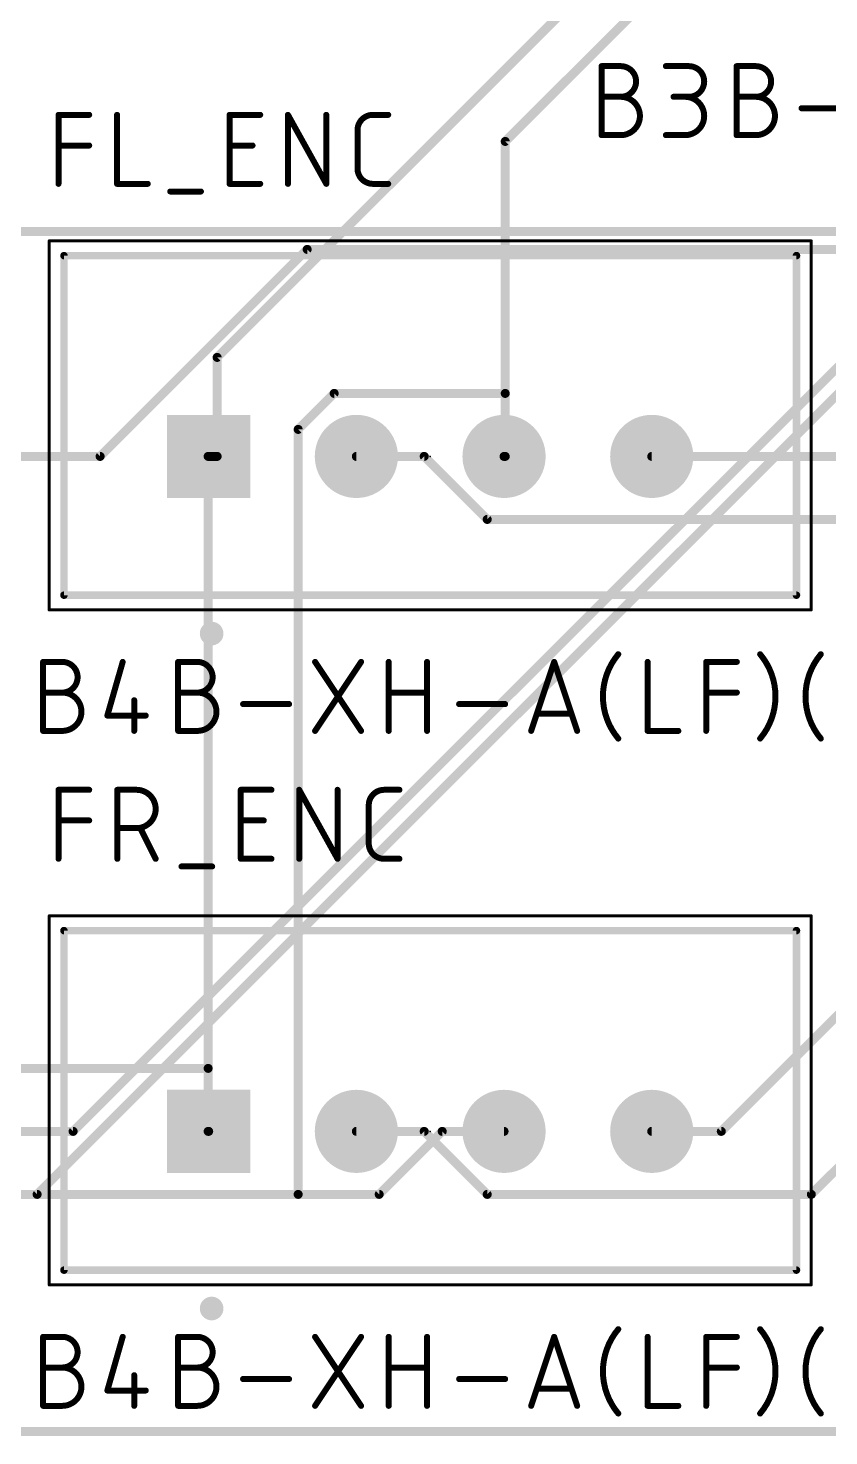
# Model space of a CAD drawing. Extents: x 20.2 to 95.4, y -5.2 to 47.1.
# Drawn here: x 37.64 to 51.2, y -5.16 to 18.68 of the extents above; entities that cross this region are included whole.
import ezdxf

# ---------------------------------------------------------------- set-up
doc = ezdxf.new("R2010")
doc.units = 0
for name, color, linetype in [('1', 12, 'CONTINUOUS'), ('16', 132, 'CONTINUOUS'), ('17', 110, 'CONTINUOUS'), ('20', 31, 'CONTINUOUS'), ('21', 253, 'CONTINUOUS'), ('23', 53, 'CONTINUOUS'), ('25', 253, 'CONTINUOUS'), ('27', 253, 'CONTINUOUS'), ('39', 12, 'CONTINUOUS'), ('51', 253, 'CONTINUOUS')]:
    doc.layers.add(name, color=color, linetype=linetype)

# ---------------------------------------------------------------- blocks, each defined once
blk = doc.blocks.new('SQUAREP')
blk.add_solid([(-0.5, -0.5), (0.5, -0.5), (-0.5, 0.5), (0.5, 0.5)])
blk = doc.blocks.new('ROUNDP')
at = {"const_width": 0.5}
blk.add_lwpolyline([(0, -0.25, 1), (0, 0.25, 1), (0, -0.25)], format="xyb", dxfattribs=at)

msp = doc.modelspace()

# ---------------------------------------------------------------- linework, layer by layer
at = {"layer": '1', "const_width": 0.1524}
for points in [[(65.9892, 15.24), (31.5468, 15.24)], [(42.3672, 14.9352), (38.862, 11.43)], [(63.8556, 14.9352), (42.3672, 14.9352)], [(52.2732, 13.8684), (38.4048, 0)], [(51.816, 12.954), (37.7952, -1.0668)], [(38.862, 11.43), (31.69, 11.43)], [(59.7408, 10.3632), (49.3776, 0)], [(59.8932, 7.9248), (50.9016, -1.0668)], [(38.4048, 0), (31.69, 0)], [(44.3484, 0), (43.2, 0)], [(45.4152, -1.0668), (44.3484, 0)], [(49.3776, 0), (48.2, 0)], [(37.7952, -1.0668), (28.8036, -1.0668)], [(50.9016, -1.0668), (45.4152, -1.0668)]]:
    msp.add_lwpolyline(points, dxfattribs=at)
at = {"layer": '1', "const_width": 0.0762}
for points in [[(42.3672, 14.9733, 1), (42.3672, 14.8971)], [(42.3941, 14.9083, 1), (42.3403, 14.9621)], [(38.8351, 11.4569, 1), (38.8889, 11.4031)], [(38.862, 11.3919, 1), (38.862, 11.4681)], [(38.3779, 0.0269, 1), (38.4317, -0.0269)], [(38.4048, -0.0381, 1), (38.4048, 0.0381)], [(43.2, 0.0381, 1), (43.2, -0.0381)], [(44.3753, 0.0269, 1), (44.3215, -0.0269)], [(44.3484, -0.0381, 1), (44.3484, 0.0381)], [(48.2, 0.0381, 1), (48.2, -0.0381)], [(49.3507, 0.0269, 1), (49.4045, -0.0269)], [(49.3776, -0.0381, 1), (49.3776, 0.0381)], [(37.7683, -1.0399, 1), (37.8221, -1.0937)], [(37.7952, -1.1049, 1), (37.7952, -1.0287)], [(45.4152, -1.0287, 1), (45.4152, -1.1049)], [(45.3883, -1.0937, 1), (45.4421, -1.0399)], [(50.8747, -1.0399, 1), (50.9285, -1.0937)], [(50.9016, -1.1049, 1), (50.9016, -1.0287)]]:
    msp.add_lwpolyline(points, format="xyb", dxfattribs=at)
at = {"layer": '16', "const_width": 0.1524}
for points in [[(48.9204, 21.1836), (40.8432, 13.1064)], [(49.2252, 20.2692), (45.72, 16.764)], [(45.72, 16.764), (45.72, 12.4968)], [(40.8432, 13.1064), (40.8432, 11.43)], [(42.2148, 11.8872), (42.8244, 12.4968)], [(42.8244, 12.4968), (45.72, 12.4968)], [(45.72, 12.4968), (45.72, 11.43)], [(42.2148, -1.0668), (42.2148, 11.8872)], [(40.6908, 11.43), (40.6908, 1.0668)], [(40.6908, 11.43), (40.7, 11.43)], [(40.8432, 11.43), (40.7, 11.43)], [(44.3484, 11.43), (43.2, 11.43)], [(45.4152, 10.3632), (44.3484, 11.43)], [(45.72, 11.43), (45.7, 11.43)], [(58.2168, 11.43), (48.2, 11.43)], [(73.914, 10.3632), (45.4152, 10.3632)], [(40.6908, 1.0668), (26.3652, 1.0668)], [(40.6908, 1.0668), (40.6908, 0)], [(40.6908, 0), (40.7, 0)], [(43.5864, -1.0668), (44.6532, 0)], [(44.6532, 0), (45.7, 0)], [(30.3276, -1.0668), (42.2148, -1.0668)], [(42.2148, -1.0668), (43.5864, -1.0668)]]:
    msp.add_lwpolyline(points, dxfattribs=at)
at = {"layer": '16', "const_width": 0.0762}
for points in [[(45.7581, 16.764, 1), (45.6819, 16.764)], [(45.6931, 16.7909, 1), (45.7469, 16.7371)], [(40.8813, 13.1064, 1), (40.8051, 13.1064)], [(40.8163, 13.1333, 1), (40.8701, 13.0795)], [(42.8244, 12.5349, 1), (42.8244, 12.4587)], [(42.8513, 12.4699, 1), (42.7975, 12.5237)], [(45.7581, 12.4968, 1), (45.6819, 12.4968)], [(45.6819, 12.4968, 1), (45.7581, 12.4968)], [(45.72, 12.4587, 1), (45.72, 12.5349)], [(42.2529, 11.8872, 1), (42.1767, 11.8872)], [(42.1879, 11.9141, 1), (42.2417, 11.8603)], [(40.7289, 11.43, 1), (40.6527, 11.43)], [(40.6908, 11.4681, 1), (40.6908, 11.3919)], [(40.7, 11.4681, 1), (40.7, 11.3919)], [(40.7, 11.3919, 1), (40.7, 11.4681)], [(40.8051, 11.43, 1), (40.8813, 11.43)], [(40.8432, 11.3919, 1), (40.8432, 11.4681)], [(43.2, 11.4681, 1), (43.2, 11.3919)], [(44.3753, 11.4569, 1), (44.3215, 11.4031)], [(44.3484, 11.3919, 1), (44.3484, 11.4681)], [(45.7, 11.4681, 1), (45.7, 11.3919)], [(45.6819, 11.43, 1), (45.7581, 11.43)], [(45.72, 11.3919, 1), (45.72, 11.4681)], [(48.2, 11.4681, 1), (48.2, 11.3919)], [(45.4152, 10.4013, 1), (45.4152, 10.3251)], [(45.3883, 10.3363, 1), (45.4421, 10.3901)], [(40.7289, 1.0668, 1), (40.6527, 1.0668)], [(40.6527, 1.0668, 1), (40.7289, 1.0668)], [(40.6908, 1.0287, 1), (40.6908, 1.1049)], [(40.6908, 0.0381, 1), (40.6908, -0.0381)], [(40.6527, 0, 1), (40.7289, 0)], [(40.7, -0.0381, 1), (40.7, 0.0381)], [(44.6532, 0.0381, 1), (44.6532, -0.0381)], [(44.6801, -0.0269, 1), (44.6263, 0.0269)], [(45.7, -0.0381, 1), (45.7, 0.0381)], [(42.2148, -1.0287, 1), (42.2148, -1.1049)], [(42.1767, -1.0668, 1), (42.2529, -1.0668)], [(42.2148, -1.1049, 1), (42.2148, -1.0287)], [(43.5595, -1.0399, 1), (43.6133, -1.0937)], [(43.5864, -1.1049, 1), (43.5864, -1.0287)]]:
    msp.add_lwpolyline(points, format="xyb", dxfattribs=at)
at = {"layer": '20', "const_width": 0.1524}
msp.add_lwpolyline([(20.32, -5.08), (95.25, -5.08)], dxfattribs=at)
at = {"layer": '21'}
for points, const_width in [([(38.25, 14.8618, 1), (38.25, 14.7982)], 0.0635), ([(38.2818, 14.83, 1), (38.2182, 14.83)], 0.0635), ([(50.6818, 14.83, 1), (50.6183, 14.83)], 0.0635), ([(50.65, 14.7982, 1), (50.65, 14.8618)], 0.0635), ([(38.25, 9.1118, 1), (38.25, 9.0482)], 0.0635), ([(38.2182, 9.08, 1), (38.2818, 9.08)], 0.0635), ([(50.6183, 9.08, 1), (50.6818, 9.08)], 0.0635), ([(50.65, 9.0482, 1), (50.65, 9.1118)], 0.0635), ([(40.75, 8.33, 1), (40.75, 8.53, 1), (40.75, 8.33)], 0.2), ([(38.25, 3.4318, 1), (38.25, 3.3683)], 0.0635), ([(38.2818, 3.4, 1), (38.2182, 3.4)], 0.0635), ([(50.6818, 3.4, 1), (50.6183, 3.4)], 0.0635), ([(50.65, 3.3683, 1), (50.65, 3.4318)], 0.0635), ([(38.25, -2.3182, 1), (38.25, -2.3818)], 0.0635), ([(38.2182, -2.35, 1), (38.2818, -2.35)], 0.0635), ([(50.6183, -2.35, 1), (50.6818, -2.35)], 0.0635), ([(50.65, -2.3818, 1), (50.65, -2.3182)], 0.0635), ([(40.75, -3.1, 1), (40.75, -2.9, 1), (40.75, -3.1)], 0.2)]:
    msp.add_lwpolyline(points, format="xyb", dxfattribs=dict(at, const_width=const_width))
at = {"layer": '21', "const_width": 0.127}
for points in [[(38.25, 14.83), (50.65, 14.83)], [(38.25, 9.08), (38.25, 14.83)], [(50.65, 14.83), (50.65, 9.08)], [(50.65, 9.08), (38.25, 9.08)], [(38.25, 3.4), (50.65, 3.4)], [(38.25, -2.35), (38.25, 3.4)], [(50.65, 3.4), (50.65, -2.35)], [(50.65, -2.35), (38.25, -2.35)]]:
    msp.add_lwpolyline(points, dxfattribs=at)
at = {"layer": '23'}
for p in [(44.45, 11.43), (44.45, 0)]:
    msp.add_point(p, dxfattribs=at)
at = {"layer": '25', "const_width": 0.1016}
for points in [[(38.1578, 16.0458), (38.1578, 17.2142)], [(38.1578, 17.2142), (38.6771, 17.2142)], [(39.1484, 17.2142), (39.1484, 16.0458)], [(41.0534, 16.0458), (41.0534, 17.2142)], [(41.0534, 17.2142), (41.5727, 17.2142)], [(42.0417, 16.0458), (42.0417, 17.2142)], [(42.0417, 17.2142), (42.6909, 16.0458)], [(42.6909, 16.0458), (42.6909, 17.2142)], [(43.4792, 17.2142), (43.7388, 17.2142)], [(43.2195, 16.3054), (43.2195, 16.9546)], [(38.1578, 16.6949), (38.6771, 16.6949)], [(41.0534, 16.6949), (41.4429, 16.6949)], [(39.1484, 16.0458), (39.6677, 16.0458)], [(41.5727, 16.0458), (41.0534, 16.0458)], [(43.7388, 16.0458), (43.4792, 16.0458)], [(40.0493, 15.916), (40.5685, 15.916)], [(38.1578, 4.6158), (38.1578, 5.7842)], [(38.1578, 5.7842), (38.6771, 5.7842)], [(39.1535, 4.6158), (39.1535, 5.7842)], [(39.1535, 5.7842), (39.4781, 5.7842)], [(41.2439, 4.6158), (41.2439, 5.7842)], [(41.2439, 5.7842), (41.7632, 5.7842)], [(42.2322, 4.6158), (42.2322, 5.7842)], [(42.2322, 5.7842), (42.8813, 4.6158)], [(42.8813, 4.6158), (42.8813, 5.7842)], [(43.6697, 5.7842), (43.9293, 5.7842)], [(43.41, 4.8754), (43.41, 5.5246)], [(38.1578, 5.2649), (38.6771, 5.2649)], [(41.2439, 5.2649), (41.6334, 5.2649)], [(39.4781, 5.1351), (39.1535, 5.1351)], [(39.8026, 4.6158), (39.543, 5.1351)], [(40.2398, 4.486), (40.759, 4.486)], [(41.7632, 4.6158), (41.2439, 4.6158)], [(43.9293, 4.6158), (43.6697, 4.6158)]]:
    msp.add_lwpolyline(points, dxfattribs=at)
at = {"layer": '25'}
for points, const_width in [([(38.1832, 17.2142, 1), (38.1324, 17.2142)], 0.0508), ([(38.1578, 17.2396, 1), (38.1578, 17.1888)], 0.0508), ([(38.6771, 17.1888, 1), (38.6771, 17.2396)], 0.0508), ([(39.1738, 17.2142, 1), (39.123, 17.2142)], 0.0508), ([(41.0788, 17.2142, 1), (41.028, 17.2142)], 0.0508), ([(41.0534, 17.2396, 1), (41.0534, 17.1888)], 0.0508), ([(41.5727, 17.1888, 1), (41.5727, 17.2396)], 0.0508), ([(42.0671, 17.2142, 1), (42.0163, 17.2142)], 0.0508), ([(42.0639, 17.2265, 1), (42.0195, 17.2019)], 0.0508), ([(42.7163, 17.2142, 1), (42.6655, 17.2142)], 0.0508), ([(43.4792, 17.2142, 0.4142), (43.2195, 16.9546)], 0.1016), ([(43.4792, 17.2396, 1), (43.4792, 17.1888)], 0.0508), ([(43.4792, 17.1888, 1), (43.4792, 17.2396)], 0.0508), ([(43.7388, 17.1888, 1), (43.7388, 17.2396)], 0.0508), ([(43.2449, 16.9546, 1), (43.1941, 16.9546)], 0.0508), ([(43.1941, 16.9546, 1), (43.2449, 16.9546)], 0.0508), ([(38.1578, 16.7203, 1), (38.1578, 16.6695)], 0.0508), ([(38.6771, 16.6695, 1), (38.6771, 16.7203)], 0.0508), ([(41.0534, 16.7203, 1), (41.0534, 16.6695)], 0.0508), ([(41.4429, 16.6695, 1), (41.4429, 16.7203)], 0.0508), ([(43.2195, 16.3054, 0.4142), (43.4792, 16.0458)], 0.1016), ([(43.2449, 16.3054, 1), (43.1941, 16.3054)], 0.0508), ([(43.1941, 16.3054, 1), (43.2449, 16.3054)], 0.0508), ([(38.1324, 16.0458, 1), (38.1832, 16.0458)], 0.0508), ([(39.1484, 16.0712, 1), (39.1484, 16.0204)], 0.0508), ([(39.123, 16.0458, 1), (39.1738, 16.0458)], 0.0508), ([(39.6677, 16.0204, 1), (39.6677, 16.0712)], 0.0508), ([(41.0534, 16.0712, 1), (41.0534, 16.0204)], 0.0508), ([(41.028, 16.0458, 1), (41.0788, 16.0458)], 0.0508), ([(41.5727, 16.0204, 1), (41.5727, 16.0712)], 0.0508), ([(42.0163, 16.0458, 1), (42.0671, 16.0458)], 0.0508), ([(42.6655, 16.0458, 1), (42.7163, 16.0458)], 0.0508), ([(42.6686, 16.0335, 1), (42.7131, 16.0581)], 0.0508), ([(43.4792, 16.0712, 1), (43.4792, 16.0204)], 0.0508), ([(43.4792, 16.0204, 1), (43.4792, 16.0712)], 0.0508), ([(43.7388, 16.0204, 1), (43.7388, 16.0712)], 0.0508), ([(40.0493, 15.9414, 1), (40.0493, 15.8906)], 0.0508), ([(40.5685, 15.8906, 1), (40.5685, 15.9414)], 0.0508), ([(38.1832, 5.7842, 1), (38.1324, 5.7842)], 0.0508), ([(38.1578, 5.8096, 1), (38.1578, 5.7588)], 0.0508), ([(38.6771, 5.7588, 1), (38.6771, 5.8096)], 0.0508), ([(39.1789, 5.7842, 1), (39.1281, 5.7842)], 0.0508), ([(39.1535, 5.8096, 1), (39.1535, 5.7588)], 0.0508), ([(39.4781, 5.1351, 1), (39.4781, 5.7842)], 0.1016), ([(39.4781, 5.8096, 1), (39.4781, 5.7588)], 0.0508), ([(39.4781, 5.7588, 1), (39.4781, 5.8096)], 0.0508), ([(41.2693, 5.7842, 1), (41.2185, 5.7842)], 0.0508), ([(41.2439, 5.8096, 1), (41.2439, 5.7588)], 0.0508), ([(41.7632, 5.7588, 1), (41.7632, 5.8096)], 0.0508), ([(42.2576, 5.7842, 1), (42.2068, 5.7842)], 0.0508), ([(42.2544, 5.7965, 1), (42.21, 5.7719)], 0.0508), ([(42.9067, 5.7842, 1), (42.8559, 5.7842)], 0.0508), ([(43.6697, 5.7842, 0.4142), (43.41, 5.5246)], 0.1016), ([(43.6697, 5.8096, 1), (43.6697, 5.7588)], 0.0508), ([(43.6697, 5.7588, 1), (43.6697, 5.8096)], 0.0508), ([(43.9293, 5.7588, 1), (43.9293, 5.8096)], 0.0508), ([(43.4354, 5.5246, 1), (43.3846, 5.5246)], 0.0508), ([(43.3846, 5.5246, 1), (43.4354, 5.5246)], 0.0508), ([(38.1578, 5.2903, 1), (38.1578, 5.2395)], 0.0508), ([(38.6771, 5.2395, 1), (38.6771, 5.2903)], 0.0508), ([(41.2439, 5.2903, 1), (41.2439, 5.2395)], 0.0508), ([(41.6334, 5.2395, 1), (41.6334, 5.2903)], 0.0508), ([(39.1535, 5.1605, 1), (39.1535, 5.1097)], 0.0508), ([(39.4781, 5.1605, 1), (39.4781, 5.1097)], 0.0508), ([(39.4781, 5.1097, 1), (39.4781, 5.1605)], 0.0508), ([(39.5657, 5.1464, 1), (39.5203, 5.1237)], 0.0508), ([(43.41, 4.8754, 0.4142), (43.6697, 4.6158)], 0.1016), ([(43.4354, 4.8754, 1), (43.3846, 4.8754)], 0.0508), ([(43.3846, 4.8754, 1), (43.4354, 4.8754)], 0.0508), ([(38.1324, 4.6158, 1), (38.1832, 4.6158)], 0.0508), ([(39.1281, 4.6158, 1), (39.1789, 4.6158)], 0.0508), ([(39.7799, 4.6044, 1), (39.8253, 4.6272)], 0.0508), ([(40.2398, 4.5114, 1), (40.2398, 4.4606)], 0.0508), ([(40.759, 4.4606, 1), (40.759, 4.5114)], 0.0508), ([(41.2439, 4.6412, 1), (41.2439, 4.5904)], 0.0508), ([(41.2185, 4.6158, 1), (41.2693, 4.6158)], 0.0508), ([(41.7632, 4.5904, 1), (41.7632, 4.6412)], 0.0508), ([(42.2068, 4.6158, 1), (42.2576, 4.6158)], 0.0508), ([(42.8559, 4.6158, 1), (42.9067, 4.6158)], 0.0508), ([(42.8591, 4.6035, 1), (42.9036, 4.6281)], 0.0508), ([(43.6697, 4.6412, 1), (43.6697, 4.5904)], 0.0508), ([(43.6697, 4.5904, 1), (43.6697, 4.6412)], 0.0508), ([(43.9293, 4.5904, 1), (43.9293, 4.6412)], 0.0508)]:
    msp.add_lwpolyline(points, format="xyb", dxfattribs=dict(at, const_width=const_width))
at = {"layer": '27', "const_width": 0.1016}
for points in [[(47.3508, 16.8708), (47.3508, 18.0392)], [(47.3508, 18.0392), (47.6754, 18.0392)], [(48.4388, 18.0392), (48.8282, 18.0392)], [(49.6368, 16.8708), (49.6368, 18.0392)], [(49.6368, 18.0392), (49.9613, 18.0392)], [(47.3508, 17.5199), (47.6754, 17.5199)], [(48.8282, 17.5199), (48.5686, 17.5199)], [(49.6368, 17.5199), (49.9613, 17.5199)], [(50.736, 17.3252), (51.515, 17.3252)], [(47.6754, 16.8708), (47.3508, 16.8708)], [(48.4388, 16.8708), (48.7633, 16.8708)], [(49.9613, 16.8708), (49.6368, 16.8708)], [(37.8968, 6.7818), (37.8968, 7.9502)], [(37.8968, 7.9502), (38.2214, 7.9502)], [(39.2444, 7.9502), (38.9848, 7.0414)], [(40.1828, 6.7818), (40.1828, 7.9502)], [(40.1828, 7.9502), (40.5073, 7.9502)], [(42.5012, 6.7818), (43.2802, 7.9502)], [(42.5012, 7.9502), (43.2802, 6.7818)], [(43.7473, 6.7818), (43.7473, 7.9502)], [(44.3964, 7.9502), (44.3964, 6.7818)], [(46.1588, 6.7818), (46.5483, 7.9502)], [(46.5483, 7.9502), (46.9378, 6.7818)], [(48.131, 7.9502), (48.131, 6.7818)], [(49.1216, 6.7818), (49.1216, 7.9502)], [(49.1216, 7.9502), (49.6409, 7.9502)], [(37.8968, 7.4309), (38.2214, 7.4309)], [(40.1828, 7.4309), (40.5073, 7.4309)], [(43.7473, 7.4309), (44.3964, 7.4309)], [(49.1216, 7.4309), (49.6409, 7.4309)], [(39.4391, 7.3011), (39.4391, 6.7818)], [(41.282, 7.2362), (42.061, 7.2362)], [(44.9396, 7.2362), (45.7186, 7.2362)], [(38.9848, 7.0414), (39.6339, 7.0414)], [(46.8404, 7.0739), (46.2562, 7.0739)], [(38.2214, 6.7818), (37.8968, 6.7818)], [(40.5073, 6.7818), (40.1828, 6.7818)], [(48.131, 6.7818), (48.6503, 6.7818)], [(37.8968, -4.6482), (37.8968, -3.4798)], [(37.8968, -3.4798), (38.2214, -3.4798)], [(39.2444, -3.4798), (38.9848, -4.3886)], [(40.1828, -4.6482), (40.1828, -3.4798)], [(40.1828, -3.4798), (40.5073, -3.4798)], [(42.5012, -4.6482), (43.2802, -3.4798)], [(42.5012, -3.4798), (43.2802, -4.6482)], [(43.7473, -4.6482), (43.7473, -3.4798)], [(44.3964, -3.4798), (44.3964, -4.6482)], [(46.1588, -4.6482), (46.5483, -3.4798)], [(46.5483, -3.4798), (46.9378, -4.6482)], [(48.131, -3.4798), (48.131, -4.6482)], [(49.1216, -4.6482), (49.1216, -3.4798)], [(49.1216, -3.4798), (49.6409, -3.4798)], [(37.8968, -3.9991), (38.2214, -3.9991)], [(40.1828, -3.9991), (40.5073, -3.9991)], [(43.7473, -3.9991), (44.3964, -3.9991)], [(49.1216, -3.9991), (49.6409, -3.9991)], [(39.4391, -4.1289), (39.4391, -4.6482)], [(41.282, -4.1938), (42.061, -4.1938)], [(44.9396, -4.1938), (45.7186, -4.1938)], [(38.9848, -4.3886), (39.6339, -4.3886)], [(46.8404, -4.3561), (46.2562, -4.3561)], [(38.2214, -4.6482), (37.8968, -4.6482)], [(40.5073, -4.6482), (40.1828, -4.6482)], [(48.131, -4.6482), (48.6503, -4.6482)]]:
    msp.add_lwpolyline(points, dxfattribs=at)
at = {"layer": '27'}
for points, const_width in [([(47.3762, 18.0392, 1), (47.3254, 18.0392)], 0.0508), ([(47.3508, 18.0646, 1), (47.3508, 18.0138)], 0.0508), ([(47.6754, 17.5199, 1), (47.6754, 18.0392)], 0.1016), ([(47.6754, 18.0646, 1), (47.6754, 18.0138)], 0.0508), ([(47.6754, 18.0138, 1), (47.6754, 18.0646)], 0.0508), ([(48.4388, 18.0646, 1), (48.4388, 18.0138)], 0.0508), ([(48.8282, 17.5199, 1), (48.8282, 18.0392)], 0.1016), ([(48.8282, 18.0646, 1), (48.8282, 18.0138)], 0.0508), ([(48.8282, 18.0138, 1), (48.8282, 18.0646)], 0.0508), ([(49.6622, 18.0392, 1), (49.6114, 18.0392)], 0.0508), ([(49.6368, 18.0646, 1), (49.6368, 18.0138)], 0.0508), ([(49.9613, 17.5199, 1), (49.9613, 18.0392)], 0.1016), ([(49.9613, 18.0646, 1), (49.9613, 18.0138)], 0.0508), ([(49.9613, 18.0138, 1), (49.9613, 18.0646)], 0.0508), ([(47.3508, 17.5453, 1), (47.3508, 17.4945)], 0.0508), ([(47.6754, 16.8708, 1), (47.6754, 17.5199)], 0.1016), ([(47.6754, 17.5453, 1), (47.6754, 17.4945)], 0.0508), ([(47.6754, 17.5453, 1), (47.6754, 17.4945)], 0.0508), ([(47.6754, 17.4945, 1), (47.6754, 17.5453)], 0.0508), ([(48.5686, 17.5453, 1), (48.5686, 17.4945)], 0.0508), ([(48.7633, 16.8708, 1), (48.7633, 17.5199)], 0.1016), ([(48.7633, 17.5453, 1), (48.7633, 17.4945)], 0.0508), ([(48.8282, 17.5453, 1), (48.8282, 17.4945)], 0.0508), ([(48.8282, 17.4945, 1), (48.8282, 17.5453)], 0.0508), ([(49.6368, 17.5453, 1), (49.6368, 17.4945)], 0.0508), ([(49.9613, 16.8708, 1), (49.9613, 17.5199)], 0.1016), ([(49.9613, 17.5453, 1), (49.9613, 17.4945)], 0.0508), ([(49.9613, 17.5453, 1), (49.9613, 17.4945)], 0.0508), ([(49.9613, 17.4945, 1), (49.9613, 17.5453)], 0.0508), ([(50.736, 17.3506, 1), (50.736, 17.2998)], 0.0508), ([(47.3508, 16.8962, 1), (47.3508, 16.8454)], 0.0508), ([(47.3254, 16.8708, 1), (47.3762, 16.8708)], 0.0508), ([(47.6754, 16.8962, 1), (47.6754, 16.8454)], 0.0508), ([(47.6754, 16.8454, 1), (47.6754, 16.8962)], 0.0508), ([(48.4388, 16.8962, 1), (48.4388, 16.8454)], 0.0508), ([(48.7633, 16.8962, 1), (48.7633, 16.8454)], 0.0508), ([(48.7633, 16.8454, 1), (48.7633, 16.8962)], 0.0508), ([(49.6368, 16.8962, 1), (49.6368, 16.8454)], 0.0508), ([(49.6114, 16.8708, 1), (49.6622, 16.8708)], 0.0508), ([(49.9613, 16.8962, 1), (49.9613, 16.8454)], 0.0508), ([(49.9613, 16.8454, 1), (49.9613, 16.8962)], 0.0508), ([(47.6336, 8.08, 0.1762), (47.3739, 7.366)], 0.1016), ([(47.653, 8.0637, 1), (47.6141, 8.0963)], 0.0508), ([(50.2947, 7.366, 0.1762), (50.035, 8.08)], 0.1016), ([(50.0545, 8.0963, 1), (50.0156, 8.0637)], 0.0508), ([(51.0626, 8.08, 0.1762), (50.8029, 7.366)], 0.1016), ([(51.082, 8.0637, 1), (51.0431, 8.0963)], 0.0508), ([(37.9222, 7.9502, 1), (37.8714, 7.9502)], 0.0508), ([(37.8968, 7.9756, 1), (37.8968, 7.9248)], 0.0508), ([(38.2214, 7.4309, 1), (38.2214, 7.9502)], 0.1016), ([(38.2214, 7.9756, 1), (38.2214, 7.9248)], 0.0508), ([(38.2214, 7.9248, 1), (38.2214, 7.9756)], 0.0508), ([(39.2688, 7.9432, 1), (39.22, 7.9572)], 0.0508), ([(40.2082, 7.9502, 1), (40.1574, 7.9502)], 0.0508), ([(40.1828, 7.9756, 1), (40.1828, 7.9248)], 0.0508), ([(40.5073, 7.4309, 1), (40.5073, 7.9502)], 0.1016), ([(40.5073, 7.9756, 1), (40.5073, 7.9248)], 0.0508), ([(40.5073, 7.9248, 1), (40.5073, 7.9756)], 0.0508), ([(42.5224, 7.9643, 1), (42.4801, 7.9361)], 0.0508), ([(43.3013, 7.9361, 1), (43.259, 7.9643)], 0.0508), ([(43.7727, 7.9502, 1), (43.7219, 7.9502)], 0.0508), ([(44.4218, 7.9502, 1), (44.371, 7.9502)], 0.0508), ([(46.5724, 7.9582, 1), (46.5242, 7.9422)], 0.0508), ([(46.5724, 7.9422, 1), (46.5242, 7.9582)], 0.0508), ([(48.1564, 7.9502, 1), (48.1056, 7.9502)], 0.0508), ([(49.147, 7.9502, 1), (49.0962, 7.9502)], 0.0508), ([(49.1216, 7.9756, 1), (49.1216, 7.9248)], 0.0508), ([(49.6409, 7.9248, 1), (49.6409, 7.9756)], 0.0508), ([(37.8968, 7.4563, 1), (37.8968, 7.4055)], 0.0508), ([(38.2214, 6.7818, 1), (38.2214, 7.4309)], 0.1016), ([(38.2214, 7.4563, 1), (38.2214, 7.4055)], 0.0508), ([(38.2214, 7.4563, 1), (38.2214, 7.4055)], 0.0508), ([(38.2214, 7.4055, 1), (38.2214, 7.4563)], 0.0508), ([(40.1828, 7.4563, 1), (40.1828, 7.4055)], 0.0508), ([(40.5073, 6.7818, 1), (40.5073, 7.4309)], 0.1016), ([(40.5073, 7.4563, 1), (40.5073, 7.4055)], 0.0508), ([(40.5073, 7.4563, 1), (40.5073, 7.4055)], 0.0508), ([(40.5073, 7.4055, 1), (40.5073, 7.4563)], 0.0508), ([(43.7473, 7.4563, 1), (43.7473, 7.4055)], 0.0508), ([(44.3964, 7.4055, 1), (44.3964, 7.4563)], 0.0508), ([(47.3739, 7.366, 0.1762), (47.6336, 6.652)], 0.1016), ([(47.3993, 7.366, 1), (47.3485, 7.366)], 0.0508), ([(47.3485, 7.366, 1), (47.3993, 7.366)], 0.0508), ([(49.1216, 7.4563, 1), (49.1216, 7.4055)], 0.0508), ([(49.6409, 7.4055, 1), (49.6409, 7.4563)], 0.0508), ([(50.035, 6.652, 0.1762), (50.2947, 7.366)], 0.1016), ([(50.3201, 7.366, 1), (50.2693, 7.366)], 0.0508), ([(50.2693, 7.366, 1), (50.3201, 7.366)], 0.0508), ([(50.8029, 7.366, 0.1762), (51.0626, 6.652)], 0.1016), ([(50.8283, 7.366, 1), (50.7775, 7.366)], 0.0508), ([(50.7775, 7.366, 1), (50.8283, 7.366)], 0.0508), ([(39.4645, 7.3011, 1), (39.4137, 7.3011)], 0.0508), ([(41.282, 7.2616, 1), (41.282, 7.2108)], 0.0508), ([(42.061, 7.2108, 1), (42.061, 7.2616)], 0.0508), ([(44.9396, 7.2616, 1), (44.9396, 7.2108)], 0.0508), ([(45.7186, 7.2108, 1), (45.7186, 7.2616)], 0.0508), ([(38.9603, 7.0484, 1), (39.0092, 7.0345)], 0.0508), ([(38.9848, 7.0668, 1), (38.9848, 7.016)], 0.0508), ([(39.6339, 7.016, 1), (39.6339, 7.0668)], 0.0508), ([(46.2562, 7.0993, 1), (46.2562, 7.0485)], 0.0508), ([(46.8404, 7.0485, 1), (46.8404, 7.0993)], 0.0508), ([(37.8968, 6.8072, 1), (37.8968, 6.7564)], 0.0508), ([(37.8714, 6.7818, 1), (37.9222, 6.7818)], 0.0508), ([(38.2214, 6.8072, 1), (38.2214, 6.7564)], 0.0508), ([(38.2214, 6.7564, 1), (38.2214, 6.8072)], 0.0508), ([(39.4137, 6.7818, 1), (39.4645, 6.7818)], 0.0508), ([(40.1828, 6.8072, 1), (40.1828, 6.7564)], 0.0508), ([(40.1574, 6.7818, 1), (40.2082, 6.7818)], 0.0508), ([(40.5073, 6.8072, 1), (40.5073, 6.7564)], 0.0508), ([(40.5073, 6.7564, 1), (40.5073, 6.8072)], 0.0508), ([(42.4801, 6.7959, 1), (42.5224, 6.7677)], 0.0508), ([(43.259, 6.7677, 1), (43.3013, 6.7959)], 0.0508), ([(43.7219, 6.7818, 1), (43.7727, 6.7818)], 0.0508), ([(44.371, 6.7818, 1), (44.4218, 6.7818)], 0.0508), ([(46.1347, 6.7898, 1), (46.1829, 6.7738)], 0.0508), ([(46.9137, 6.7738, 1), (46.9619, 6.7898)], 0.0508), ([(47.6141, 6.6357, 1), (47.653, 6.6683)], 0.0508), ([(48.131, 6.8072, 1), (48.131, 6.7564)], 0.0508), ([(48.1056, 6.7818, 1), (48.1564, 6.7818)], 0.0508), ([(48.6503, 6.7564, 1), (48.6503, 6.8072)], 0.0508), ([(49.0962, 6.7818, 1), (49.147, 6.7818)], 0.0508), ([(50.0156, 6.6683, 1), (50.0545, 6.6357)], 0.0508), ([(51.0431, 6.6357, 1), (51.082, 6.6683)], 0.0508), ([(47.6336, -3.35, 0.1762), (47.3739, -4.064)], 0.1016), ([(47.653, -3.3663, 1), (47.6141, -3.3337)], 0.0508), ([(50.2947, -4.064, 0.1762), (50.035, -3.35)], 0.1016), ([(50.0545, -3.3337, 1), (50.0156, -3.3663)], 0.0508), ([(51.0626, -3.35, 0.1762), (50.8029, -4.064)], 0.1016), ([(51.082, -3.3663, 1), (51.0431, -3.3337)], 0.0508), ([(37.9222, -3.4798, 1), (37.8714, -3.4798)], 0.0508), ([(37.8968, -3.4544, 1), (37.8968, -3.5052)], 0.0508), ([(38.2214, -3.9991, 1), (38.2214, -3.4798)], 0.1016), ([(38.2214, -3.4544, 1), (38.2214, -3.5052)], 0.0508), ([(38.2214, -3.5052, 1), (38.2214, -3.4544)], 0.0508), ([(39.2688, -3.4868, 1), (39.22, -3.4728)], 0.0508), ([(40.2082, -3.4798, 1), (40.1574, -3.4798)], 0.0508), ([(40.1828, -3.4544, 1), (40.1828, -3.5052)], 0.0508), ([(40.5073, -3.9991, 1), (40.5073, -3.4798)], 0.1016), ([(40.5073, -3.4544, 1), (40.5073, -3.5052)], 0.0508), ([(40.5073, -3.5052, 1), (40.5073, -3.4544)], 0.0508), ([(42.5224, -3.4657, 1), (42.4801, -3.4939)], 0.0508), ([(43.3013, -3.4939, 1), (43.259, -3.4657)], 0.0508), ([(43.7727, -3.4798, 1), (43.7219, -3.4798)], 0.0508), ([(44.4218, -3.4798, 1), (44.371, -3.4798)], 0.0508), ([(46.5724, -3.4718, 1), (46.5242, -3.4878)], 0.0508), ([(46.5724, -3.4878, 1), (46.5242, -3.4718)], 0.0508), ([(48.1564, -3.4798, 1), (48.1056, -3.4798)], 0.0508), ([(49.147, -3.4798, 1), (49.0962, -3.4798)], 0.0508), ([(49.1216, -3.4544, 1), (49.1216, -3.5052)], 0.0508), ([(49.6409, -3.5052, 1), (49.6409, -3.4544)], 0.0508), ([(37.8968, -3.9737, 1), (37.8968, -4.0245)], 0.0508), ([(38.2214, -4.6482, 1), (38.2214, -3.9991)], 0.1016), ([(38.2214, -3.9737, 1), (38.2214, -4.0245)], 0.0508), ([(38.2214, -3.9737, 1), (38.2214, -4.0245)], 0.0508), ([(38.2214, -4.0245, 1), (38.2214, -3.9737)], 0.0508), ([(40.1828, -3.9737, 1), (40.1828, -4.0245)], 0.0508), ([(40.5073, -4.6482, 1), (40.5073, -3.9991)], 0.1016), ([(40.5073, -3.9737, 1), (40.5073, -4.0245)], 0.0508), ([(40.5073, -3.9737, 1), (40.5073, -4.0245)], 0.0508), ([(40.5073, -4.0245, 1), (40.5073, -3.9737)], 0.0508), ([(43.7473, -3.9737, 1), (43.7473, -4.0245)], 0.0508), ([(44.3964, -4.0245, 1), (44.3964, -3.9737)], 0.0508), ([(47.3739, -4.064, 0.1762), (47.6336, -4.778)], 0.1016), ([(47.3993, -4.064, 1), (47.3485, -4.064)], 0.0508), ([(47.3485, -4.064, 1), (47.3993, -4.064)], 0.0508), ([(49.1216, -3.9737, 1), (49.1216, -4.0245)], 0.0508), ([(49.6409, -4.0245, 1), (49.6409, -3.9737)], 0.0508), ([(50.035, -4.778, 0.1762), (50.2947, -4.064)], 0.1016), ([(50.3201, -4.064, 1), (50.2693, -4.064)], 0.0508), ([(50.2693, -4.064, 1), (50.3201, -4.064)], 0.0508), ([(50.8029, -4.064, 0.1762), (51.0626, -4.778)], 0.1016), ([(50.8283, -4.064, 1), (50.7775, -4.064)], 0.0508), ([(50.7775, -4.064, 1), (50.8283, -4.064)], 0.0508), ([(39.4645, -4.1289, 1), (39.4137, -4.1289)], 0.0508), ([(41.282, -4.1684, 1), (41.282, -4.2192)], 0.0508), ([(42.061, -4.2192, 1), (42.061, -4.1684)], 0.0508), ([(44.9396, -4.1684, 1), (44.9396, -4.2192)], 0.0508), ([(45.7186, -4.2192, 1), (45.7186, -4.1684)], 0.0508), ([(38.9603, -4.3816, 1), (39.0092, -4.3955)], 0.0508), ([(38.9848, -4.3632, 1), (38.9848, -4.414)], 0.0508), ([(39.6339, -4.414, 1), (39.6339, -4.3632)], 0.0508), ([(46.2562, -4.3307, 1), (46.2562, -4.3815)], 0.0508), ([(46.8404, -4.3815, 1), (46.8404, -4.3307)], 0.0508), ([(37.8968, -4.6228, 1), (37.8968, -4.6736)], 0.0508), ([(37.8714, -4.6482, 1), (37.9222, -4.6482)], 0.0508), ([(38.2214, -4.6228, 1), (38.2214, -4.6736)], 0.0508), ([(38.2214, -4.6736, 1), (38.2214, -4.6228)], 0.0508), ([(39.4137, -4.6482, 1), (39.4645, -4.6482)], 0.0508), ([(40.1828, -4.6228, 1), (40.1828, -4.6736)], 0.0508), ([(40.1574, -4.6482, 1), (40.2082, -4.6482)], 0.0508), ([(40.5073, -4.6228, 1), (40.5073, -4.6736)], 0.0508), ([(40.5073, -4.6736, 1), (40.5073, -4.6228)], 0.0508), ([(42.4801, -4.6341, 1), (42.5224, -4.6623)], 0.0508), ([(43.259, -4.6623, 1), (43.3013, -4.6341)], 0.0508), ([(43.7219, -4.6482, 1), (43.7727, -4.6482)], 0.0508), ([(44.371, -4.6482, 1), (44.4218, -4.6482)], 0.0508), ([(46.1347, -4.6402, 1), (46.1829, -4.6562)], 0.0508), ([(46.9137, -4.6562, 1), (46.9619, -4.6402)], 0.0508), ([(47.6141, -4.7943, 1), (47.653, -4.7617)], 0.0508), ([(48.131, -4.6228, 1), (48.131, -4.6736)], 0.0508), ([(48.1056, -4.6482, 1), (48.1564, -4.6482)], 0.0508), ([(48.6503, -4.6736, 1), (48.6503, -4.6228)], 0.0508), ([(49.0962, -4.6482, 1), (49.147, -4.6482)], 0.0508), ([(50.0156, -4.7617, 1), (50.0545, -4.7943)], 0.0508), ([(51.0431, -4.7943, 1), (51.082, -4.7617)], 0.0508)]:
    msp.add_lwpolyline(points, format="xyb", dxfattribs=dict(at, const_width=const_width))
at = {"layer": '39', "const_width": 0.05}
for points in [[(38, 15.08), (50.9, 15.08)], [(38, 15.08), (38, 8.83)], [(50.9, 15.08), (50.9, 8.83)], [(38, 8.83), (50.9, 8.83)], [(38, 3.65), (50.9, 3.65)], [(38, 3.65), (38, -2.6)], [(50.9, 3.65), (50.9, -2.6)], [(38, -2.6), (50.9, -2.6)]]:
    msp.add_lwpolyline(points, dxfattribs=at)
at = {"layer": '39', "const_width": 0.025}
for points in [[(38, 15.0925, 1), (38, 15.0675)], [(38.0125, 15.08, 1), (37.9875, 15.08)], [(50.9125, 15.08, 1), (50.8875, 15.08)], [(50.9, 15.0675, 1), (50.9, 15.0925)], [(38, 8.8425, 1), (38, 8.8175)], [(37.9875, 8.83, 1), (38.0125, 8.83)], [(50.8875, 8.83, 1), (50.9125, 8.83)], [(50.9, 8.8175, 1), (50.9, 8.8425)], [(38, 3.6625, 1), (38, 3.6375)], [(38.0125, 3.65, 1), (37.9875, 3.65)], [(50.9125, 3.65, 1), (50.8875, 3.65)], [(50.9, 3.6375, 1), (50.9, 3.6625)], [(38, -2.5875, 1), (38, -2.6125)], [(37.9875, -2.6, 1), (38.0125, -2.6)], [(50.8875, -2.6, 1), (50.9125, -2.6)], [(50.9, -2.6125, 1), (50.9, -2.5875)]]:
    msp.add_lwpolyline(points, format="xyb", dxfattribs=at)
at = {"layer": '51', "const_width": 0.0635}
for points in [[(38.25, 14.8618, 1), (38.25, 14.7982)], [(38.2818, 14.83, 1), (38.2182, 14.83)], [(50.6818, 14.83, 1), (50.6183, 14.83)], [(50.65, 14.7982, 1), (50.65, 14.8618)], [(38.25, 9.1118, 1), (38.25, 9.0482)], [(38.2182, 9.08, 1), (38.2818, 9.08)], [(50.6183, 9.08, 1), (50.6818, 9.08)], [(50.65, 9.0482, 1), (50.65, 9.1118)], [(38.25, 3.4318, 1), (38.25, 3.3683)], [(38.2818, 3.4, 1), (38.2182, 3.4)], [(50.6818, 3.4, 1), (50.6183, 3.4)], [(50.65, 3.3683, 1), (50.65, 3.4318)], [(38.25, -2.3182, 1), (38.25, -2.3818)], [(38.2182, -2.35, 1), (38.2818, -2.35)], [(50.6183, -2.35, 1), (50.6818, -2.35)], [(50.65, -2.3818, 1), (50.65, -2.3182)]]:
    msp.add_lwpolyline(points, format="xyb", dxfattribs=at)
at = {"layer": '51', "const_width": 0.127}
for points in [[(38.25, 14.83), (50.65, 14.83)], [(38.25, 9.08), (38.25, 14.83)], [(50.65, 14.83), (50.65, 9.08)], [(50.65, 9.08), (38.25, 9.08)], [(38.25, 3.4), (50.65, 3.4)], [(38.25, -2.35), (38.25, 3.4)], [(50.65, 3.4), (50.65, -2.35)], [(50.65, -2.35), (38.25, -2.35)]]:
    msp.add_lwpolyline(points, dxfattribs=at)

# ---------------------------------------------------------------- block references
at = {"layer": '17', "xscale": 1.408, "yscale": 1.408}
for name, p in [('SQUAREP', (40.7, 11.43)), ('SQUAREP', (40.7, 11.43)), ('ROUNDP', (43.2, 11.43)), ('ROUNDP', (43.2, 11.43)), ('ROUNDP', (45.7, 11.43)), ('ROUNDP', (45.7, 11.43)), ('ROUNDP', (48.2, 11.43)), ('ROUNDP', (48.2, 11.43)), ('SQUAREP', (40.7, 0)), ('SQUAREP', (40.7, 0)), ('ROUNDP', (43.2, 0)), ('ROUNDP', (43.2, 0)), ('ROUNDP', (45.7, 0)), ('ROUNDP', (45.7, 0)), ('ROUNDP', (48.2, 0)), ('ROUNDP', (48.2, 0))]:
    msp.add_blockref(name, p, dxfattribs=at)

doc.saveas('drawing.dxf')
